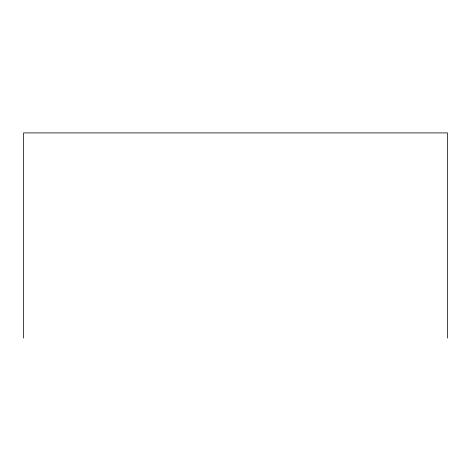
<?xml version="1.0" encoding="UTF-8"?>
<svg xmlns="http://www.w3.org/2000/svg" width="471" height="471" viewBox="0 0 471 471"><rect width="100%" height="100%" fill="white"/><g stroke="black" fill="none" stroke-linecap="round" stroke-linejoin="round"><path stroke-width="0.71" d="M447.45 338.09L447.45 132.91L23.55 132.91L23.55 338.09"/></g></svg>
